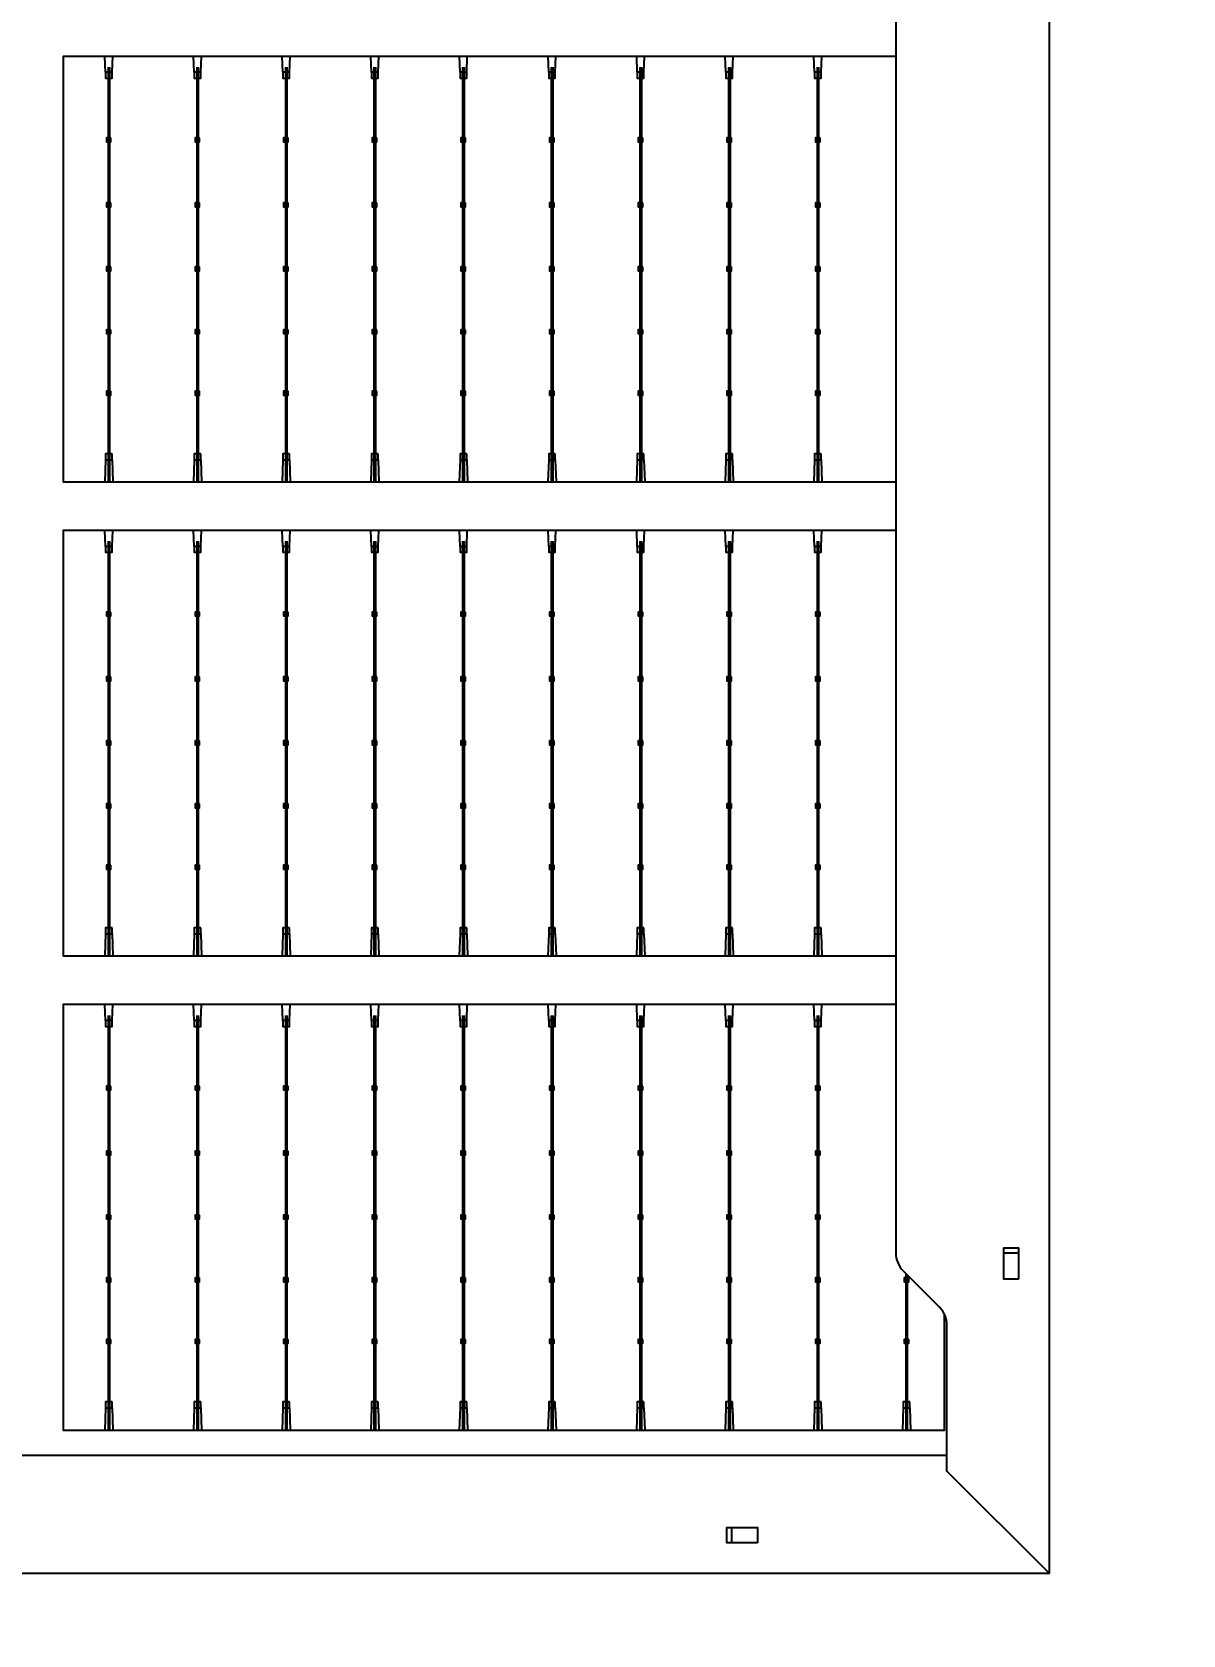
# Model space of a CAD drawing. Header units: millimetres. Extents: x 10297564 to 11610295, y -9287743 to -8409454.
# Drawn here: x 10436460 to 10439594, y -9107772 to -9103410 of the extents above; entities that cross this region are included whole.
import ezdxf

# ---------------------------------------------------------------- set-up
doc = ezdxf.new("R2010")
doc.units = ezdxf.units.MM
doc.header["$LTSCALE"] = 100
doc.layers.add('E1', color=1, linetype='Continuous')
doc.layers.add('Outline', color=5, linetype='Continuous', lineweight=25)
doc.styles.add('HL-S1', font='DotumChe.ttf')
doc.styles.add('MG', font='malgun.ttf')
doc.dimstyles.new('HL-100', dxfattribs={"dimscale": 100, "dimtxt": 3, "dimasz": 4, "dimexe": 2, "dimexo": 2, "dimgap": 1, "dimtad": 1, "dimdec": 0, "dimzin": 0, "dimlunit": 6, "dimtxsty": 'HL-S1', "dimblk": 'DOTSMALL', "dimcen": 4, "dimdle": 2, "dimclrd": 256, "dimclre": 256, "dimclrt": 4, "dimazin": 0, "dimtfac": 1, "dimtdec": 0, "dimtix": 1, "dimtmove": 2, "dimatfit": 3, "dimldrblk": 'DOTSMALL', "dimfxl": 1.5, "dimtolj": 1, "dimtzin": 0, "dimlwd": -1, "dimlwe": -1, "dimarcsym": 0})

# ---------------------------------------------------------------- blocks, each defined once
blk = doc.blocks.new('*D75')
at = {"layer": 'defpoints', "color": 0, "transparency": 16777216}
for p in [(10439230.2, -9073249.8), (10439230.2, -9073249.8), (10423426.7, -9107604.7)]:
    blk.add_point(p, dxfattribs=at)
at = {"layer": 'E1', "color": 1, "transparency": 16777216}
for p, q in [((10439593.6, -9073417), (10439593.6, -9073417)), ((10423593.8, -9107241.3), (10439063, -9073613.2)), ((10423790.1, -9107771.8), (10423790.1, -9107771.8))]:
    blk.add_line(p, q, dxfattribs=at)
for points in [[(10439002.4, -9073585.4), (10439123.6, -9073641.1), (10439230.2, -9073249.8)], [(10423533.3, -9107213.4), (10423654.4, -9107269.1), (10423426.7, -9107604.7)]]:
    blk.add_solid(points, dxfattribs=at)
at = {"layer": 'E1', "color": 7, "transparency": 16777216, "insert": (10430911.1, -9090235.3), "char_height": 500, "attachment_point": 5, "rotation": 65.2972, "style": 'MG'}
blk.add_mtext('\\A1;2711.1', dxfattribs=at)
blk = doc.blocks.new('_DotSmall')
at = {"color": 0, "linetype": 'ByBlock', "const_width": 0.5}
blk.add_lwpolyline([(-0.0625, 0, 1), (0.0625, 0, 1)], format="xyb", close=True, dxfattribs=at)

msp = doc.modelspace()

# ---------------------------------------------------------------- hatches: boundary and pattern name
at = {"true_color": 0x939598}
h = msp.add_hatch(color=252, dxfattribs=at)
h.dxf.hatch_style = 1
h.paths.add_polyline_path([(10436667.3, -9104633.6), (10436671.3, -9104633.6), (10436671.3, -9103505.2), (10436667.3, -9103505.2)])
h = msp.add_hatch(color=252, dxfattribs=at)
h.dxf.hatch_style = 1
h.paths.add_polyline_path([(10436908.6, -9104633.6), (10436912.6, -9104633.6), (10436912.6, -9103505.2), (10436908.6, -9103505.2)])
h = msp.add_hatch(color=252, dxfattribs=at)
h.dxf.hatch_style = 1
h.paths.add_polyline_path([(10437149.9, -9104633.6), (10437153.9, -9104633.6), (10437153.9, -9103505.2), (10437149.9, -9103505.2)])
h = msp.add_hatch(color=252, dxfattribs=at)
h.dxf.hatch_style = 1
h.paths.add_polyline_path([(10437391.2, -9104633.6), (10437395.2, -9104633.6), (10437395.2, -9103505.2), (10437391.2, -9103505.2)])
h = msp.add_hatch(color=252, dxfattribs=at)
h.dxf.hatch_style = 1
h.paths.add_polyline_path([(10437632.5, -9104633.6), (10437636.6, -9104633.6), (10437636.6, -9103505.2), (10437632.5, -9103505.2)])
h = msp.add_hatch(color=252, dxfattribs=at)
h.dxf.hatch_style = 1
h.paths.add_polyline_path([(10437873.8, -9104633.6), (10437877.9, -9104633.6), (10437877.9, -9103505.2), (10437873.8, -9103505.2)])
h = msp.add_hatch(color=252, dxfattribs=at)
h.dxf.hatch_style = 1
h.paths.add_polyline_path([(10438115.1, -9104633.6), (10438119.2, -9104633.6), (10438119.2, -9103505.2), (10438115.1, -9103505.2)])
h = msp.add_hatch(color=252, dxfattribs=at)
h.dxf.hatch_style = 1
h.paths.add_polyline_path([(10438356.4, -9104633.6), (10438360.5, -9104633.6), (10438360.5, -9103505.2), (10438356.4, -9103505.2)])
h = msp.add_hatch(color=252, dxfattribs=at)
h.dxf.hatch_style = 1
h.paths.add_polyline_path([(10438597.7, -9104633.6), (10438601.8, -9104633.6), (10438601.8, -9103505.2), (10438597.7, -9103505.2)])
h = msp.add_hatch(color=252, dxfattribs=at)
h.dxf.hatch_style = 1
h.paths.add_polyline_path([(10436667.3, -9105923.8), (10436671.3, -9105923.8), (10436671.3, -9104795.5), (10436667.3, -9104795.5)])
h = msp.add_hatch(color=252, dxfattribs=at)
h.dxf.hatch_style = 1
h.paths.add_polyline_path([(10436908.6, -9105923.8), (10436912.6, -9105923.8), (10436912.6, -9104795.5), (10436908.6, -9104795.5)])
h = msp.add_hatch(color=252, dxfattribs=at)
h.dxf.hatch_style = 1
h.paths.add_polyline_path([(10437149.9, -9105923.8), (10437153.9, -9105923.8), (10437153.9, -9104795.5), (10437149.9, -9104795.5)])
h = msp.add_hatch(color=252, dxfattribs=at)
h.dxf.hatch_style = 1
h.paths.add_polyline_path([(10437391.2, -9105923.8), (10437395.2, -9105923.8), (10437395.2, -9104795.5), (10437391.2, -9104795.5)])
h = msp.add_hatch(color=252, dxfattribs=at)
h.dxf.hatch_style = 1
h.paths.add_polyline_path([(10437632.5, -9105923.8), (10437636.6, -9105923.8), (10437636.6, -9104795.5), (10437632.5, -9104795.5)])
h = msp.add_hatch(color=252, dxfattribs=at)
h.dxf.hatch_style = 1
h.paths.add_polyline_path([(10437873.8, -9105923.8), (10437877.9, -9105923.8), (10437877.9, -9104795.5), (10437873.8, -9104795.5)])
h = msp.add_hatch(color=252, dxfattribs=at)
h.dxf.hatch_style = 1
h.paths.add_polyline_path([(10438115.1, -9105923.8), (10438119.2, -9105923.8), (10438119.2, -9104795.5), (10438115.1, -9104795.5)])
h = msp.add_hatch(color=252, dxfattribs=at)
h.dxf.hatch_style = 1
h.paths.add_polyline_path([(10438356.4, -9105923.8), (10438360.5, -9105923.8), (10438360.5, -9104795.5), (10438356.4, -9104795.5)])
h = msp.add_hatch(color=252, dxfattribs=at)
h.dxf.hatch_style = 1
h.paths.add_polyline_path([(10438597.7, -9105923.8), (10438601.8, -9105923.8), (10438601.8, -9104795.5), (10438597.7, -9104795.5)])
h = msp.add_hatch(color=252, dxfattribs=at)
h.dxf.hatch_style = 1
h.paths.add_polyline_path([(10436667.3, -9107214.1), (10436671.3, -9107214.1), (10436671.3, -9106085.7), (10436667.3, -9106085.7)])
h = msp.add_hatch(color=252, dxfattribs=at)
h.dxf.hatch_style = 1
h.paths.add_polyline_path([(10436908.6, -9107214.1), (10436912.6, -9107214.1), (10436912.6, -9106085.7), (10436908.6, -9106085.7)])
h = msp.add_hatch(color=252, dxfattribs=at)
h.dxf.hatch_style = 1
h.paths.add_polyline_path([(10437149.9, -9107214.1), (10437153.9, -9107214.1), (10437153.9, -9106085.7), (10437149.9, -9106085.7)])
h = msp.add_hatch(color=252, dxfattribs=at)
h.dxf.hatch_style = 1
h.paths.add_polyline_path([(10437391.2, -9107214.1), (10437395.2, -9107214.1), (10437395.2, -9106085.7), (10437391.2, -9106085.7)])
h = msp.add_hatch(color=252, dxfattribs=at)
h.dxf.hatch_style = 1
h.paths.add_polyline_path([(10437632.5, -9107214.1), (10437636.6, -9107214.1), (10437636.6, -9106085.7), (10437632.5, -9106085.7)])
h = msp.add_hatch(color=252, dxfattribs=at)
h.dxf.hatch_style = 1
h.paths.add_polyline_path([(10437873.8, -9107214.1), (10437877.9, -9107214.1), (10437877.9, -9106085.7), (10437873.8, -9106085.7)])
h = msp.add_hatch(color=252, dxfattribs=at)
h.dxf.hatch_style = 1
h.paths.add_polyline_path([(10438115.1, -9107214.1), (10438119.2, -9107214.1), (10438119.2, -9106085.7), (10438115.1, -9106085.7)])
h = msp.add_hatch(color=252, dxfattribs=at)
h.dxf.hatch_style = 1
h.paths.add_polyline_path([(10438356.4, -9107214.1), (10438360.5, -9107214.1), (10438360.5, -9106085.7), (10438356.4, -9106085.7)])
h = msp.add_hatch(color=252, dxfattribs=at)
h.dxf.hatch_style = 1
h.paths.add_polyline_path([(10438597.7, -9107214.1), (10438601.8, -9107214.1), (10438601.8, -9106085.7), (10438597.7, -9106085.7)])
h = msp.add_hatch(color=252, dxfattribs=at)
h.dxf.hatch_style = 1
h.paths.add_polyline_path([(10438839, -9107214.1), (10438843.1, -9107214.1), (10438843.1, -9106792.1), (10438839, -9106788.1)])

# ---------------------------------------------------------------- linework, layer by layer
for p, q in [((10439230.2, -9107604.7), (10439230.2, -9073235.9)), ((10438811.7, -9074108.7), (10438811.7, -9106731.9)), ((10436660.2, -9103519.2), (10436658.5, -9103475.9)), ((10436678.4, -9103519.2), (10436680.1, -9103475.9)), ((10436901.5, -9103519.2), (10436899.9, -9103475.9)), ((10436919.7, -9103519.2), (10436921.4, -9103475.9)), ((10437142.8, -9103519.2), (10437141.2, -9103475.9)), ((10437161, -9103519.2), (10437162.7, -9103475.9)), ((10437384.2, -9103519.2), (10437382.5, -9103475.9)), ((10437402.3, -9103519.2), (10437404, -9103475.9)), ((10437625.5, -9103519.2), (10437623.8, -9103475.9)), ((10437643.6, -9103519.2), (10437645.3, -9103475.9)), ((10437866.8, -9103519.2), (10437865.1, -9103475.9)), ((10437884.9, -9103519.2), (10437886.6, -9103475.9)), ((10438108.1, -9103519.2), (10438106.4, -9103475.9)), ((10438126.2, -9103519.2), (10438127.9, -9103475.9)), ((10438349.4, -9103519.2), (10438347.7, -9103475.9)), ((10438367.5, -9103519.2), (10438369.2, -9103475.9)), ((10438590.7, -9103519.2), (10438589, -9103475.9)), ((10438608.8, -9103519.2), (10438610.5, -9103475.9)), ((10436667.3, -9103505.2), (10436667.3, -9104633.6)), ((10436668.9, -9103697.7), (10436668.9, -9103535.2)), ((10436669.7, -9103697.7), (10436669.7, -9103535.2)), ((10436671.3, -9103505.2), (10436671.3, -9104633.6)), ((10436908.6, -9103505.2), (10436908.6, -9104633.6)), ((10436910.2, -9103697.7), (10436910.2, -9103535.2)), ((10436911, -9103697.7), (10436911, -9103535.2)), ((10436912.6, -9103505.2), (10436912.6, -9104633.6)), ((10437149.9, -9103505.2), (10437149.9, -9104633.6)), ((10437151.5, -9103697.7), (10437151.5, -9103535.2)), ((10437152.3, -9103697.7), (10437152.3, -9103535.2)), ((10437153.9, -9103505.2), (10437153.9, -9104633.6)), ((10437391.2, -9103505.2), (10437391.2, -9104633.6)), ((10437392.8, -9103697.7), (10437392.8, -9103535.2)), ((10437393.6, -9103697.7), (10437393.6, -9103535.2)), ((10437395.2, -9103505.2), (10437395.2, -9104633.6)), ((10437632.5, -9103505.2), (10437632.5, -9104633.6)), ((10437634.1, -9103697.7), (10437634.1, -9103535.2)), ((10437634.9, -9103697.7), (10437634.9, -9103535.2)), ((10437636.6, -9103505.2), (10437636.6, -9104633.6)), ((10437873.8, -9103505.2), (10437873.8, -9104633.6)), ((10437875.4, -9103697.7), (10437875.4, -9103535.2)), ((10437876.3, -9103697.7), (10437876.3, -9103535.2)), ((10437877.9, -9103505.2), (10437877.9, -9104633.6)), ((10438115.1, -9103505.2), (10438115.1, -9104633.6)), ((10438116.7, -9103697.7), (10438116.7, -9103535.2)), ((10438117.6, -9103697.7), (10438117.6, -9103535.2)), ((10438119.2, -9103505.2), (10438119.2, -9104633.6)), ((10438356.4, -9103505.2), (10438356.4, -9104633.6)), ((10438358, -9103697.7), (10438358, -9103535.2)), ((10438358.9, -9103697.7), (10438358.9, -9103535.2)), ((10438360.5, -9103505.2), (10438360.5, -9104633.6)), ((10438597.7, -9103505.2), (10438597.7, -9104633.6)), ((10438599.3, -9103697.7), (10438599.3, -9103535.2)), ((10438600.2, -9103697.7), (10438600.2, -9103535.2)), ((10438601.8, -9103505.2), (10438601.8, -9104633.6)), ((10436668.9, -9104048.7), (10436668.9, -9103708.2)), ((10436669.7, -9104048.7), (10436669.7, -9103708.2)), ((10436910.2, -9104048.7), (10436910.2, -9103708.2)), ((10436911, -9104048.7), (10436911, -9103708.2)), ((10437151.5, -9104048.7), (10437151.5, -9103708.2)), ((10437152.3, -9104048.7), (10437152.3, -9103708.2)), ((10437392.8, -9104048.7), (10437392.8, -9103708.2)), ((10437393.6, -9104048.7), (10437393.6, -9103708.2)), ((10437634.1, -9104048.7), (10437634.1, -9103708.2)), ((10437634.9, -9104048.7), (10437634.9, -9103708.2)), ((10437875.4, -9104048.7), (10437875.4, -9103708.2)), ((10437876.3, -9104048.7), (10437876.3, -9103708.2)), ((10438116.7, -9104048.7), (10438116.7, -9103708.2)), ((10438117.6, -9104048.7), (10438117.6, -9103708.2)), ((10438358, -9104048.7), (10438358, -9103708.2)), ((10438358.9, -9104048.7), (10438358.9, -9103708.2)), ((10438599.3, -9104048.7), (10438599.3, -9103708.2)), ((10438600.2, -9104048.7), (10438600.2, -9103708.2)), ((10436668.9, -9104572.7), (10436668.9, -9104059.1)), ((10436669.7, -9104572.7), (10436669.7, -9104059.1)), ((10436910.2, -9104572.7), (10436910.2, -9104059.1)), ((10436911, -9104572.7), (10436911, -9104059.1)), ((10437151.5, -9104572.7), (10437151.5, -9104059.1)), ((10437152.3, -9104572.7), (10437152.3, -9104059.1)), ((10437392.8, -9104572.7), (10437392.8, -9104059.1)), ((10437393.6, -9104572.7), (10437393.6, -9104059.1)), ((10437634.1, -9104572.7), (10437634.1, -9104059.1)), ((10437634.9, -9104572.7), (10437634.9, -9104059.1)), ((10437875.4, -9104572.7), (10437875.4, -9104059.1)), ((10437876.3, -9104572.7), (10437876.3, -9104059.1)), ((10438116.7, -9104572.7), (10438116.7, -9104059.1)), ((10438117.6, -9104572.7), (10438117.6, -9104059.1)), ((10438358, -9104572.7), (10438358, -9104059.1)), ((10438358.9, -9104572.7), (10438358.9, -9104059.1)), ((10438599.3, -9104220), (10438599.3, -9104059.1)), ((10438600.2, -9104220), (10438600.2, -9104059.1)), ((10438599.3, -9104572.7), (10438599.3, -9104230.4)), ((10438600.2, -9104572.7), (10438600.2, -9104230.4)), ((10436660.2, -9104573.4), (10436658.3, -9104633.6)), ((10436678.4, -9104573.4), (10436680.3, -9104633.6)), ((10436901.5, -9104573.4), (10436899.6, -9104633.6)), ((10436919.7, -9104573.4), (10436921.6, -9104633.6)), ((10437142.8, -9104573.4), (10437140.9, -9104633.6)), ((10437161, -9104573.4), (10437162.9, -9104633.6)), ((10437384.2, -9104573.4), (10437382.2, -9104633.6)), ((10437402.3, -9104573.4), (10437404.3, -9104633.6)), ((10437625.5, -9104573.4), (10437623.5, -9104633.6)), ((10437643.6, -9104573.4), (10437645.6, -9104633.6)), ((10437866.8, -9104573.4), (10437864.8, -9104633.6)), ((10437884.9, -9104573.4), (10437886.9, -9104633.6)), ((10438108.1, -9104573.4), (10438106.1, -9104633.6)), ((10438126.2, -9104573.4), (10438128.2, -9104633.6)), ((10438349.4, -9104573.4), (10438347.4, -9104633.6)), ((10438367.5, -9104573.4), (10438369.5, -9104633.6)), ((10438590.7, -9104573.4), (10438588.7, -9104633.6)), ((10438608.8, -9104573.4), (10438610.8, -9104633.6)), ((10436660.2, -9104809.4), (10436658.5, -9104766.1)), ((10436667.3, -9104795.5), (10436667.3, -9105923.8)), ((10436671.3, -9104795.5), (10436671.3, -9105923.8)), ((10436678.4, -9104809.4), (10436680.1, -9104766.1)), ((10436901.5, -9104809.4), (10436899.9, -9104766.1)), ((10436908.6, -9104795.5), (10436908.6, -9105923.8)), ((10436912.6, -9104795.5), (10436912.6, -9105923.8)), ((10436919.7, -9104809.4), (10436921.4, -9104766.1)), ((10437142.8, -9104809.4), (10437141.2, -9104766.1)), ((10437149.9, -9104795.5), (10437149.9, -9105923.8)), ((10437153.9, -9104795.5), (10437153.9, -9105923.8)), ((10437161, -9104809.4), (10437162.7, -9104766.1)), ((10437384.2, -9104809.4), (10437382.5, -9104766.1)), ((10437391.2, -9104795.5), (10437391.2, -9105923.8)), ((10437395.2, -9104795.5), (10437395.2, -9105923.8)), ((10437402.3, -9104809.4), (10437404, -9104766.1)), ((10437625.5, -9104809.4), (10437623.8, -9104766.1)), ((10437632.5, -9104795.5), (10437632.5, -9105923.8)), ((10437636.6, -9104795.5), (10437636.6, -9105923.8)), ((10437643.6, -9104809.4), (10437645.3, -9104766.1)), ((10437866.8, -9104809.4), (10437865.1, -9104766.1)), ((10437873.8, -9104795.5), (10437873.8, -9105923.8)), ((10437877.9, -9104795.5), (10437877.9, -9105923.8)), ((10437884.9, -9104809.4), (10437886.6, -9104766.1)), ((10438108.1, -9104809.4), (10438106.4, -9104766.1)), ((10438115.1, -9104795.5), (10438115.1, -9105923.8)), ((10438119.2, -9104795.5), (10438119.2, -9105923.8)), ((10438126.2, -9104809.4), (10438127.9, -9104766.1)), ((10438349.4, -9104809.4), (10438347.7, -9104766.1)), ((10438356.4, -9104795.5), (10438356.4, -9105923.8)), ((10438360.5, -9104795.5), (10438360.5, -9105923.8)), ((10438367.5, -9104809.4), (10438369.2, -9104766.1)), ((10438590.7, -9104809.4), (10438589, -9104766.1)), ((10438597.7, -9104795.5), (10438597.7, -9105923.8)), ((10438601.8, -9104795.5), (10438601.8, -9105923.8)), ((10438608.8, -9104809.4), (10438610.5, -9104766.1)), ((10436668.9, -9104988), (10436668.9, -9104825.5)), ((10436669.7, -9104988), (10436669.7, -9104825.5)), ((10436910.2, -9104988), (10436910.2, -9104825.5)), ((10436911, -9104988), (10436911, -9104825.5)), ((10437151.5, -9104988), (10437151.5, -9104825.5)), ((10437152.3, -9104988), (10437152.3, -9104825.5)), ((10437392.8, -9104988), (10437392.8, -9104825.5)), ((10437393.6, -9104988), (10437393.6, -9104825.5)), ((10437634.1, -9104988), (10437634.1, -9104825.5)), ((10437634.9, -9104988), (10437634.9, -9104825.5)), ((10437875.4, -9104988), (10437875.4, -9104825.5)), ((10437876.3, -9104988), (10437876.3, -9104825.5)), ((10438116.7, -9104988), (10438116.7, -9104825.5)), ((10438117.6, -9104988), (10438117.6, -9104825.5)), ((10438358, -9104988), (10438358, -9104825.5)), ((10438358.9, -9104988), (10438358.9, -9104825.5)), ((10438599.3, -9104988), (10438599.3, -9104825.5)), ((10438600.2, -9104988), (10438600.2, -9104825.5)), ((10436668.9, -9105338.9), (10436668.9, -9104998.4)), ((10436669.7, -9105338.9), (10436669.7, -9104998.4)), ((10436910.2, -9105338.9), (10436910.2, -9104998.4)), ((10436911, -9105338.9), (10436911, -9104998.4)), ((10437151.5, -9105338.9), (10437151.5, -9104998.4)), ((10437152.3, -9105338.9), (10437152.3, -9104998.4)), ((10437392.8, -9105338.9), (10437392.8, -9104998.4)), ((10437393.6, -9105338.9), (10437393.6, -9104998.4)), ((10437634.1, -9105338.9), (10437634.1, -9104998.4)), ((10437634.9, -9105338.9), (10437634.9, -9104998.4)), ((10437875.4, -9105338.9), (10437875.4, -9104998.4)), ((10437876.3, -9105338.9), (10437876.3, -9104998.4)), ((10438116.7, -9105338.9), (10438116.7, -9104998.4)), ((10438117.6, -9105338.9), (10438117.6, -9104998.4)), ((10438358, -9105338.9), (10438358, -9104998.4)), ((10438358.9, -9105338.9), (10438358.9, -9104998.4)), ((10438599.3, -9105338.9), (10438599.3, -9104998.4)), ((10438600.2, -9105338.9), (10438600.2, -9104998.4)), ((10436668.9, -9105862.9), (10436668.9, -9105349.4)), ((10436669.7, -9105862.9), (10436669.7, -9105349.4)), ((10436910.2, -9105862.9), (10436910.2, -9105349.4)), ((10436911, -9105862.9), (10436911, -9105349.4)), ((10437151.5, -9105862.9), (10437151.5, -9105349.4)), ((10437152.3, -9105862.9), (10437152.3, -9105349.4)), ((10437392.8, -9105862.9), (10437392.8, -9105349.4)), ((10437393.6, -9105862.9), (10437393.6, -9105349.4)), ((10437634.1, -9105862.9), (10437634.1, -9105349.4)), ((10437634.9, -9105862.9), (10437634.9, -9105349.4)), ((10437875.4, -9105862.9), (10437875.4, -9105349.4)), ((10437876.3, -9105862.9), (10437876.3, -9105349.4)), ((10438116.7, -9105862.9), (10438116.7, -9105349.4)), ((10438117.6, -9105862.9), (10438117.6, -9105349.4)), ((10438358, -9105862.9), (10438358, -9105349.4)), ((10438358.9, -9105862.9), (10438358.9, -9105349.4)), ((10438599.3, -9105510.2), (10438599.3, -9105349.4)), ((10438600.2, -9105510.2), (10438600.2, -9105349.4)), ((10438599.3, -9105862.9), (10438599.3, -9105520.6)), ((10438600.2, -9105862.9), (10438600.2, -9105520.6)), ((10436660.2, -9105863.6), (10436658.3, -9105923.8)), ((10436678.4, -9105863.6), (10436680.3, -9105923.8)), ((10436901.5, -9105863.6), (10436899.6, -9105923.8)), ((10436919.7, -9105863.6), (10436921.6, -9105923.8)), ((10437142.8, -9105863.6), (10437140.9, -9105923.8)), ((10437161, -9105863.6), (10437162.9, -9105923.8)), ((10437384.2, -9105863.6), (10437382.2, -9105923.8)), ((10437402.3, -9105863.6), (10437404.3, -9105923.8)), ((10437625.5, -9105863.6), (10437623.5, -9105923.8)), ((10437643.6, -9105863.6), (10437645.6, -9105923.8)), ((10437866.8, -9105863.6), (10437864.8, -9105923.8)), ((10437884.9, -9105863.6), (10437886.9, -9105923.8)), ((10438108.1, -9105863.6), (10438106.1, -9105923.8)), ((10438126.2, -9105863.6), (10438128.2, -9105923.8)), ((10438349.4, -9105863.6), (10438347.4, -9105923.8)), ((10438367.5, -9105863.6), (10438369.5, -9105923.8)), ((10438590.7, -9105863.6), (10438588.7, -9105923.8)), ((10438608.8, -9105863.6), (10438610.8, -9105923.8)), ((10436660.2, -9106099.7), (10436658.5, -9106056.4)), ((10436678.4, -9106099.7), (10436680.1, -9106056.4)), ((10436901.5, -9106099.7), (10436899.9, -9106056.4)), ((10436919.7, -9106099.7), (10436921.4, -9106056.4)), ((10437142.8, -9106099.7), (10437141.2, -9106056.4)), ((10437161, -9106099.7), (10437162.7, -9106056.4)), ((10437384.2, -9106099.7), (10437382.5, -9106056.4)), ((10437402.3, -9106099.7), (10437404, -9106056.4)), ((10437625.5, -9106099.7), (10437623.8, -9106056.4)), ((10437643.6, -9106099.7), (10437645.3, -9106056.4)), ((10437866.8, -9106099.7), (10437865.1, -9106056.4)), ((10437884.9, -9106099.7), (10437886.6, -9106056.4)), ((10438108.1, -9106099.7), (10438106.4, -9106056.4)), ((10438126.2, -9106099.7), (10438127.9, -9106056.4)), ((10438349.4, -9106099.7), (10438347.7, -9106056.4)), ((10438367.5, -9106099.7), (10438369.2, -9106056.4)), ((10438590.7, -9106099.7), (10438589, -9106056.4)), ((10438608.8, -9106099.7), (10438610.5, -9106056.4)), ((10436667.3, -9106085.7), (10436667.3, -9107214.1)), ((10436668.9, -9106278.2), (10436668.9, -9106115.7)), ((10436669.7, -9106278.2), (10436669.7, -9106115.7)), ((10436671.3, -9106085.7), (10436671.3, -9107214.1)), ((10436908.6, -9106085.7), (10436908.6, -9107214.1)), ((10436910.2, -9106278.2), (10436910.2, -9106115.7)), ((10436911, -9106278.2), (10436911, -9106115.7)), ((10436912.6, -9106085.7), (10436912.6, -9107214.1)), ((10437149.9, -9106085.7), (10437149.9, -9107214.1)), ((10437151.5, -9106278.2), (10437151.5, -9106115.7)), ((10437152.3, -9106278.2), (10437152.3, -9106115.7)), ((10437153.9, -9106085.7), (10437153.9, -9107214.1)), ((10437391.2, -9106085.7), (10437391.2, -9107214.1)), ((10437392.8, -9106278.2), (10437392.8, -9106115.7)), ((10437393.6, -9106278.2), (10437393.6, -9106115.7)), ((10437395.2, -9106085.7), (10437395.2, -9107214.1)), ((10437632.5, -9106085.7), (10437632.5, -9107214.1)), ((10437634.1, -9106278.2), (10437634.1, -9106115.7)), ((10437634.9, -9106278.2), (10437634.9, -9106115.7)), ((10437636.6, -9106085.7), (10437636.6, -9107214.1)), ((10437873.8, -9106085.7), (10437873.8, -9107214.1)), ((10437875.4, -9106278.2), (10437875.4, -9106115.7)), ((10437876.3, -9106278.2), (10437876.3, -9106115.7)), ((10437877.9, -9106085.7), (10437877.9, -9107214.1)), ((10438115.1, -9106085.7), (10438115.1, -9107214.1)), ((10438116.7, -9106278.2), (10438116.7, -9106115.7)), ((10438117.6, -9106278.2), (10438117.6, -9106115.7)), ((10438119.2, -9106085.7), (10438119.2, -9107214.1)), ((10438356.4, -9106085.7), (10438356.4, -9107214.1)), ((10438358, -9106278.2), (10438358, -9106115.7)), ((10438358.9, -9106278.2), (10438358.9, -9106115.7)), ((10438360.5, -9106085.7), (10438360.5, -9107214.1)), ((10438597.7, -9106085.7), (10438597.7, -9107214.1)), ((10438599.3, -9106278.2), (10438599.3, -9106115.7)), ((10438600.2, -9106278.2), (10438600.2, -9106115.7)), ((10438601.8, -9106085.7), (10438601.8, -9107214.1)), ((10436668.9, -9106629.2), (10436668.9, -9106288.7)), ((10436669.7, -9106629.2), (10436669.7, -9106288.7)), ((10436910.2, -9106629.2), (10436910.2, -9106288.7)), ((10436911, -9106629.2), (10436911, -9106288.7)), ((10437151.5, -9106629.2), (10437151.5, -9106288.7)), ((10437152.3, -9106629.2), (10437152.3, -9106288.7)), ((10437392.8, -9106629.2), (10437392.8, -9106288.7)), ((10437393.6, -9106629.2), (10437393.6, -9106288.7)), ((10437634.1, -9106629.2), (10437634.1, -9106288.7)), ((10437634.9, -9106629.2), (10437634.9, -9106288.7)), ((10437875.4, -9106629.2), (10437875.4, -9106288.7)), ((10437876.3, -9106629.2), (10437876.3, -9106288.7)), ((10438116.7, -9106629.2), (10438116.7, -9106288.7)), ((10438117.6, -9106629.2), (10438117.6, -9106288.7)), ((10438358, -9106629.2), (10438358, -9106288.7)), ((10438358.9, -9106629.2), (10438358.9, -9106288.7)), ((10438599.3, -9106629.2), (10438599.3, -9106288.7)), ((10438600.2, -9106629.2), (10438600.2, -9106288.7)), ((10436668.9, -9107153.2), (10436668.9, -9106639.6)), ((10436669.7, -9107153.2), (10436669.7, -9106639.6)), ((10436910.2, -9107153.2), (10436910.2, -9106639.6)), ((10436911, -9107153.2), (10436911, -9106639.6)), ((10437151.5, -9107153.2), (10437151.5, -9106639.6)), ((10437152.3, -9107153.2), (10437152.3, -9106639.6)), ((10437392.8, -9107153.2), (10437392.8, -9106639.6)), ((10437393.6, -9107153.2), (10437393.6, -9106639.6)), ((10437634.1, -9107153.2), (10437634.1, -9106639.6)), ((10437634.9, -9107153.2), (10437634.9, -9106639.6)), ((10437875.4, -9107153.2), (10437875.4, -9106639.6)), ((10437876.3, -9107153.2), (10437876.3, -9106639.6)), ((10438116.7, -9107153.2), (10438116.7, -9106639.6)), ((10438117.6, -9107153.2), (10438117.6, -9106639.6)), ((10438358, -9107153.2), (10438358, -9106639.6)), ((10438358.9, -9107153.2), (10438358.9, -9106639.6)), ((10438599.3, -9106800.4), (10438599.3, -9106639.6)), ((10438600.2, -9106800.4), (10438600.2, -9106639.6)), ((10439146.5, -9106732.9), (10439104.6, -9106732.9)), ((10438599.3, -9107153.2), (10438599.3, -9106810.9)), ((10438600.2, -9107153.2), (10438600.2, -9106810.9)), ((10438930.8, -9106879.8), (10438832.1, -9106781.2)), ((10438839, -9106788.1), (10438839, -9107214.1)), ((10438840.6, -9106800.4), (10438840.6, -9106789.7)), ((10438840.6, -9107153.2), (10438840.6, -9106810.9)), ((10438841.5, -9106800.4), (10438841.5, -9106790.5)), ((10438841.5, -9107153.2), (10438841.5, -9106810.9)), ((10438843.1, -9106792.1), (10438843.1, -9107214.1)), ((10438951.2, -9107325.7), (10438951.2, -9106929.2)), ((10436660.2, -9107153.9), (10436658.3, -9107214.1)), ((10436678.4, -9107153.9), (10436680.3, -9107214.1)), ((10436901.5, -9107153.9), (10436899.6, -9107214.1)), ((10436919.7, -9107153.9), (10436921.6, -9107214.1)), ((10437142.8, -9107153.9), (10437140.9, -9107214.1)), ((10437161, -9107153.9), (10437162.9, -9107214.1)), ((10437384.2, -9107153.9), (10437382.2, -9107214.1)), ((10437402.3, -9107153.9), (10437404.3, -9107214.1)), ((10437625.5, -9107153.9), (10437623.5, -9107214.1)), ((10437643.6, -9107153.9), (10437645.6, -9107214.1)), ((10437866.8, -9107153.9), (10437864.8, -9107214.1)), ((10437884.9, -9107153.9), (10437886.9, -9107214.1)), ((10438108.1, -9107153.9), (10438106.1, -9107214.1)), ((10438126.2, -9107153.9), (10438128.2, -9107214.1)), ((10438349.4, -9107153.9), (10438347.4, -9107214.1)), ((10438367.5, -9107153.9), (10438369.5, -9107214.1)), ((10438590.7, -9107153.9), (10438588.7, -9107214.1)), ((10438608.8, -9107153.9), (10438610.8, -9107214.1)), ((10438832, -9107153.9), (10438830, -9107214.1)), ((10438850.1, -9107153.9), (10438852.1, -9107214.1)), ((10423705.6, -9107282.5), (10438951.2, -9107282.5)), ((10439230.2, -9107604.7), (10438951.2, -9107325.7)), ((10438365.4, -9107521), (10438365.4, -9107479.1)), ((10439230.2, -9107604.7), (10423426.7, -9107604.7))]:
    msp.add_line(p, q)
at = {"color": 4}
for points in [[(10436678.4, -9103519.2), (10436660.2, -9103519.2), (10436660.2, -9103535.2), (10436678.4, -9103535.2)], [(10436919.7, -9103519.2), (10436901.5, -9103519.2), (10436901.5, -9103535.2), (10436919.7, -9103535.2)], [(10437161, -9103519.2), (10437142.8, -9103519.2), (10437142.8, -9103535.2), (10437161, -9103535.2)], [(10437402.3, -9103519.2), (10437384.2, -9103519.2), (10437384.2, -9103535.2), (10437402.3, -9103535.2)], [(10437643.6, -9103519.2), (10437625.5, -9103519.2), (10437625.5, -9103535.2), (10437643.6, -9103535.2)], [(10437884.9, -9103519.2), (10437866.8, -9103519.2), (10437866.8, -9103535.2), (10437884.9, -9103535.2)], [(10438126.2, -9103519.2), (10438108.1, -9103519.2), (10438108.1, -9103535.2), (10438126.2, -9103535.2)], [(10438367.5, -9103519.2), (10438349.4, -9103519.2), (10438349.4, -9103535.2), (10438367.5, -9103535.2)], [(10438608.8, -9103519.2), (10438590.7, -9103519.2), (10438590.7, -9103535.2), (10438608.8, -9103535.2)], [(10436675.2, -9103697.7), (10436662.7, -9103697.7), (10436662.7, -9103708.2), (10436675.2, -9103708.2)], [(10436916.5, -9103697.7), (10436904, -9103697.7), (10436904, -9103708.2), (10436916.5, -9103708.2)], [(10437157.8, -9103697.7), (10437145.3, -9103697.7), (10437145.3, -9103708.2), (10437157.8, -9103708.2)], [(10437399.1, -9103697.7), (10437386.6, -9103697.7), (10437386.6, -9103708.2), (10437399.1, -9103708.2)], [(10437640.5, -9103697.7), (10437627.9, -9103697.7), (10437627.9, -9103708.2), (10437640.5, -9103708.2)], [(10437881.8, -9103697.7), (10437869.2, -9103697.7), (10437869.2, -9103708.2), (10437881.8, -9103708.2)], [(10438123.1, -9103697.7), (10438110.5, -9103697.7), (10438110.5, -9103708.2), (10438123.1, -9103708.2)], [(10438364.4, -9103697.7), (10438351.8, -9103697.7), (10438351.8, -9103708.2), (10438364.4, -9103708.2)], [(10438605.7, -9103697.7), (10438593.1, -9103697.7), (10438593.1, -9103708.2), (10438605.7, -9103708.2)], [(10436675.2, -9103874.6), (10436662.7, -9103874.6), (10436662.7, -9103885.1), (10436675.2, -9103885.1)], [(10436916.5, -9103874.6), (10436904, -9103874.6), (10436904, -9103885.1), (10436916.5, -9103885.1)], [(10437157.8, -9103874.6), (10437145.3, -9103874.6), (10437145.3, -9103885.1), (10437157.8, -9103885.1)], [(10437399.1, -9103874.6), (10437386.6, -9103874.6), (10437386.6, -9103885.1), (10437399.1, -9103885.1)], [(10437640.5, -9103874.6), (10437627.9, -9103874.6), (10437627.9, -9103885.1), (10437640.5, -9103885.1)], [(10437881.8, -9103874.6), (10437869.2, -9103874.6), (10437869.2, -9103885.1), (10437881.8, -9103885.1)], [(10438123.1, -9103874.6), (10438110.5, -9103874.6), (10438110.5, -9103885.1), (10438123.1, -9103885.1)], [(10438364.4, -9103874.6), (10438351.8, -9103874.6), (10438351.8, -9103885.1), (10438364.4, -9103885.1)], [(10438605.7, -9103874.6), (10438593.1, -9103874.6), (10438593.1, -9103885.1), (10438605.7, -9103885.1)], [(10436675.2, -9104048.7), (10436662.7, -9104048.7), (10436662.7, -9104059.1), (10436675.2, -9104059.1)], [(10436916.5, -9104048.7), (10436904, -9104048.7), (10436904, -9104059.1), (10436916.5, -9104059.1)], [(10437157.8, -9104048.7), (10437145.3, -9104048.7), (10437145.3, -9104059.1), (10437157.8, -9104059.1)], [(10437399.1, -9104048.7), (10437386.6, -9104048.7), (10437386.6, -9104059.1), (10437399.1, -9104059.1)], [(10437640.5, -9104048.7), (10437627.9, -9104048.7), (10437627.9, -9104059.1), (10437640.5, -9104059.1)], [(10437881.8, -9104048.7), (10437869.2, -9104048.7), (10437869.2, -9104059.1), (10437881.8, -9104059.1)], [(10438123.1, -9104048.7), (10438110.5, -9104048.7), (10438110.5, -9104059.1), (10438123.1, -9104059.1)], [(10438364.4, -9104048.7), (10438351.8, -9104048.7), (10438351.8, -9104059.1), (10438364.4, -9104059.1)], [(10438605.7, -9104048.7), (10438593.1, -9104048.7), (10438593.1, -9104059.1), (10438605.7, -9104059.1)], [(10436675.2, -9104220), (10436662.7, -9104220), (10436662.7, -9104230.4), (10436675.2, -9104230.4)], [(10436916.5, -9104220), (10436904, -9104220), (10436904, -9104230.4), (10436916.5, -9104230.4)], [(10437157.8, -9104220), (10437145.3, -9104220), (10437145.3, -9104230.4), (10437157.8, -9104230.4)], [(10437399.1, -9104220), (10437386.6, -9104220), (10437386.6, -9104230.4), (10437399.1, -9104230.4)], [(10437640.5, -9104220), (10437627.9, -9104220), (10437627.9, -9104230.4), (10437640.5, -9104230.4)], [(10437881.8, -9104220), (10437869.2, -9104220), (10437869.2, -9104230.4), (10437881.8, -9104230.4)], [(10438123.1, -9104220), (10438110.5, -9104220), (10438110.5, -9104230.4), (10438123.1, -9104230.4)], [(10438364.4, -9104220), (10438351.8, -9104220), (10438351.8, -9104230.4), (10438364.4, -9104230.4)], [(10438605.7, -9104220), (10438593.1, -9104220), (10438593.1, -9104230.4), (10438605.7, -9104230.4)], [(10436675.2, -9104387.1), (10436662.7, -9104387.1), (10436662.7, -9104397.5), (10436675.2, -9104397.5)], [(10436916.5, -9104387.1), (10436904, -9104387.1), (10436904, -9104397.5), (10436916.5, -9104397.5)], [(10437157.8, -9104387.1), (10437145.3, -9104387.1), (10437145.3, -9104397.5), (10437157.8, -9104397.5)], [(10437399.1, -9104387.1), (10437386.6, -9104387.1), (10437386.6, -9104397.5), (10437399.1, -9104397.5)], [(10437640.5, -9104387.1), (10437627.9, -9104387.1), (10437627.9, -9104397.5), (10437640.5, -9104397.5)], [(10437881.8, -9104387.1), (10437869.2, -9104387.1), (10437869.2, -9104397.5), (10437881.8, -9104397.5)], [(10438123.1, -9104387.1), (10438110.5, -9104387.1), (10438110.5, -9104397.5), (10438123.1, -9104397.5)], [(10438364.4, -9104387.1), (10438351.8, -9104387.1), (10438351.8, -9104397.5), (10438364.4, -9104397.5)], [(10438605.7, -9104387.1), (10438593.1, -9104387.1), (10438593.1, -9104397.5), (10438605.7, -9104397.5)], [(10436678.4, -9104557.4), (10436660.2, -9104557.4), (10436660.2, -9104573.4), (10436678.4, -9104573.4)], [(10436919.7, -9104557.4), (10436901.5, -9104557.4), (10436901.5, -9104573.4), (10436919.7, -9104573.4)], [(10437161, -9104557.4), (10437142.8, -9104557.4), (10437142.8, -9104573.4), (10437161, -9104573.4)], [(10437402.3, -9104557.4), (10437384.2, -9104557.4), (10437384.2, -9104573.4), (10437402.3, -9104573.4)], [(10437643.6, -9104557.4), (10437625.5, -9104557.4), (10437625.5, -9104573.4), (10437643.6, -9104573.4)], [(10437884.9, -9104557.4), (10437866.8, -9104557.4), (10437866.8, -9104573.4), (10437884.9, -9104573.4)], [(10438126.2, -9104557.4), (10438108.1, -9104557.4), (10438108.1, -9104573.4), (10438126.2, -9104573.4)], [(10438367.5, -9104557.4), (10438349.4, -9104557.4), (10438349.4, -9104573.4), (10438367.5, -9104573.4)], [(10438608.8, -9104557.4), (10438590.7, -9104557.4), (10438590.7, -9104573.4), (10438608.8, -9104573.4)], [(10436678.4, -9104809.4), (10436660.2, -9104809.4), (10436660.2, -9104825.5), (10436678.4, -9104825.5)], [(10436919.7, -9104809.4), (10436901.5, -9104809.4), (10436901.5, -9104825.5), (10436919.7, -9104825.5)], [(10437161, -9104809.4), (10437142.8, -9104809.4), (10437142.8, -9104825.5), (10437161, -9104825.5)], [(10437402.3, -9104809.4), (10437384.2, -9104809.4), (10437384.2, -9104825.5), (10437402.3, -9104825.5)], [(10437643.6, -9104809.4), (10437625.5, -9104809.4), (10437625.5, -9104825.5), (10437643.6, -9104825.5)], [(10437884.9, -9104809.4), (10437866.8, -9104809.4), (10437866.8, -9104825.5), (10437884.9, -9104825.5)], [(10438126.2, -9104809.4), (10438108.1, -9104809.4), (10438108.1, -9104825.5), (10438126.2, -9104825.5)], [(10438367.5, -9104809.4), (10438349.4, -9104809.4), (10438349.4, -9104825.5), (10438367.5, -9104825.5)], [(10438608.8, -9104809.4), (10438590.7, -9104809.4), (10438590.7, -9104825.5), (10438608.8, -9104825.5)], [(10436675.2, -9104988), (10436662.7, -9104988), (10436662.7, -9104998.4), (10436675.2, -9104998.4)], [(10436916.5, -9104988), (10436904, -9104988), (10436904, -9104998.4), (10436916.5, -9104998.4)], [(10437157.8, -9104988), (10437145.3, -9104988), (10437145.3, -9104998.4), (10437157.8, -9104998.4)], [(10437399.1, -9104988), (10437386.6, -9104988), (10437386.6, -9104998.4), (10437399.1, -9104998.4)], [(10437640.5, -9104988), (10437627.9, -9104988), (10437627.9, -9104998.4), (10437640.5, -9104998.4)], [(10437881.8, -9104988), (10437869.2, -9104988), (10437869.2, -9104998.4), (10437881.8, -9104998.4)], [(10438123.1, -9104988), (10438110.5, -9104988), (10438110.5, -9104998.4), (10438123.1, -9104998.4)], [(10438364.4, -9104988), (10438351.8, -9104988), (10438351.8, -9104998.4), (10438364.4, -9104998.4)], [(10438605.7, -9104988), (10438593.1, -9104988), (10438593.1, -9104998.4), (10438605.7, -9104998.4)], [(10436675.2, -9105164.8), (10436662.7, -9105164.8), (10436662.7, -9105175.3), (10436675.2, -9105175.3)], [(10436916.5, -9105164.8), (10436904, -9105164.8), (10436904, -9105175.3), (10436916.5, -9105175.3)], [(10437157.8, -9105164.8), (10437145.3, -9105164.8), (10437145.3, -9105175.3), (10437157.8, -9105175.3)], [(10437399.1, -9105164.8), (10437386.6, -9105164.8), (10437386.6, -9105175.3), (10437399.1, -9105175.3)], [(10437640.5, -9105164.8), (10437627.9, -9105164.8), (10437627.9, -9105175.3), (10437640.5, -9105175.3)], [(10437881.8, -9105164.8), (10437869.2, -9105164.8), (10437869.2, -9105175.3), (10437881.8, -9105175.3)], [(10438123.1, -9105164.8), (10438110.5, -9105164.8), (10438110.5, -9105175.3), (10438123.1, -9105175.3)], [(10438364.4, -9105164.8), (10438351.8, -9105164.8), (10438351.8, -9105175.3), (10438364.4, -9105175.3)], [(10438605.7, -9105164.8), (10438593.1, -9105164.8), (10438593.1, -9105175.3), (10438605.7, -9105175.3)], [(10436675.2, -9105338.9), (10436662.7, -9105338.9), (10436662.7, -9105349.4), (10436675.2, -9105349.4)], [(10436916.5, -9105338.9), (10436904, -9105338.9), (10436904, -9105349.4), (10436916.5, -9105349.4)], [(10437157.8, -9105338.9), (10437145.3, -9105338.9), (10437145.3, -9105349.4), (10437157.8, -9105349.4)], [(10437399.1, -9105338.9), (10437386.6, -9105338.9), (10437386.6, -9105349.4), (10437399.1, -9105349.4)], [(10437640.5, -9105338.9), (10437627.9, -9105338.9), (10437627.9, -9105349.4), (10437640.5, -9105349.4)], [(10437881.8, -9105338.9), (10437869.2, -9105338.9), (10437869.2, -9105349.4), (10437881.8, -9105349.4)], [(10438123.1, -9105338.9), (10438110.5, -9105338.9), (10438110.5, -9105349.4), (10438123.1, -9105349.4)], [(10438364.4, -9105338.9), (10438351.8, -9105338.9), (10438351.8, -9105349.4), (10438364.4, -9105349.4)], [(10438605.7, -9105338.9), (10438593.1, -9105338.9), (10438593.1, -9105349.4), (10438605.7, -9105349.4)], [(10436675.2, -9105510.2), (10436662.7, -9105510.2), (10436662.7, -9105520.6), (10436675.2, -9105520.6)], [(10436916.5, -9105510.2), (10436904, -9105510.2), (10436904, -9105520.6), (10436916.5, -9105520.6)], [(10437157.8, -9105510.2), (10437145.3, -9105510.2), (10437145.3, -9105520.6), (10437157.8, -9105520.6)], [(10437399.1, -9105510.2), (10437386.6, -9105510.2), (10437386.6, -9105520.6), (10437399.1, -9105520.6)], [(10437640.5, -9105510.2), (10437627.9, -9105510.2), (10437627.9, -9105520.6), (10437640.5, -9105520.6)], [(10437881.8, -9105510.2), (10437869.2, -9105510.2), (10437869.2, -9105520.6), (10437881.8, -9105520.6)], [(10438123.1, -9105510.2), (10438110.5, -9105510.2), (10438110.5, -9105520.6), (10438123.1, -9105520.6)], [(10438364.4, -9105510.2), (10438351.8, -9105510.2), (10438351.8, -9105520.6), (10438364.4, -9105520.6)], [(10438605.7, -9105510.2), (10438593.1, -9105510.2), (10438593.1, -9105520.6), (10438605.7, -9105520.6)], [(10436675.2, -9105677.3), (10436662.7, -9105677.3), (10436662.7, -9105687.7), (10436675.2, -9105687.7)], [(10436916.5, -9105677.3), (10436904, -9105677.3), (10436904, -9105687.7), (10436916.5, -9105687.7)], [(10437157.8, -9105677.3), (10437145.3, -9105677.3), (10437145.3, -9105687.7), (10437157.8, -9105687.7)], [(10437399.1, -9105677.3), (10437386.6, -9105677.3), (10437386.6, -9105687.7), (10437399.1, -9105687.7)], [(10437640.5, -9105677.3), (10437627.9, -9105677.3), (10437627.9, -9105687.7), (10437640.5, -9105687.7)], [(10437881.8, -9105677.3), (10437869.2, -9105677.3), (10437869.2, -9105687.7), (10437881.8, -9105687.7)], [(10438123.1, -9105677.3), (10438110.5, -9105677.3), (10438110.5, -9105687.7), (10438123.1, -9105687.7)], [(10438364.4, -9105677.3), (10438351.8, -9105677.3), (10438351.8, -9105687.7), (10438364.4, -9105687.7)], [(10438605.7, -9105677.3), (10438593.1, -9105677.3), (10438593.1, -9105687.7), (10438605.7, -9105687.7)], [(10436678.4, -9105847.6), (10436660.2, -9105847.6), (10436660.2, -9105863.6), (10436678.4, -9105863.6)], [(10436919.7, -9105847.6), (10436901.5, -9105847.6), (10436901.5, -9105863.6), (10436919.7, -9105863.6)], [(10437161, -9105847.6), (10437142.8, -9105847.6), (10437142.8, -9105863.6), (10437161, -9105863.6)], [(10437402.3, -9105847.6), (10437384.2, -9105847.6), (10437384.2, -9105863.6), (10437402.3, -9105863.6)], [(10437643.6, -9105847.6), (10437625.5, -9105847.6), (10437625.5, -9105863.6), (10437643.6, -9105863.6)], [(10437884.9, -9105847.6), (10437866.8, -9105847.6), (10437866.8, -9105863.6), (10437884.9, -9105863.6)], [(10438126.2, -9105847.6), (10438108.1, -9105847.6), (10438108.1, -9105863.6), (10438126.2, -9105863.6)], [(10438367.5, -9105847.6), (10438349.4, -9105847.6), (10438349.4, -9105863.6), (10438367.5, -9105863.6)], [(10438608.8, -9105847.6), (10438590.7, -9105847.6), (10438590.7, -9105863.6), (10438608.8, -9105863.6)], [(10436678.4, -9106099.7), (10436660.2, -9106099.7), (10436660.2, -9106115.7), (10436678.4, -9106115.7)], [(10436919.7, -9106099.7), (10436901.5, -9106099.7), (10436901.5, -9106115.7), (10436919.7, -9106115.7)], [(10437161, -9106099.7), (10437142.8, -9106099.7), (10437142.8, -9106115.7), (10437161, -9106115.7)], [(10437402.3, -9106099.7), (10437384.2, -9106099.7), (10437384.2, -9106115.7), (10437402.3, -9106115.7)], [(10437643.6, -9106099.7), (10437625.5, -9106099.7), (10437625.5, -9106115.7), (10437643.6, -9106115.7)], [(10437884.9, -9106099.7), (10437866.8, -9106099.7), (10437866.8, -9106115.7), (10437884.9, -9106115.7)], [(10438126.2, -9106099.7), (10438108.1, -9106099.7), (10438108.1, -9106115.7), (10438126.2, -9106115.7)], [(10438367.5, -9106099.7), (10438349.4, -9106099.7), (10438349.4, -9106115.7), (10438367.5, -9106115.7)], [(10438608.8, -9106099.7), (10438590.7, -9106099.7), (10438590.7, -9106115.7), (10438608.8, -9106115.7)], [(10436675.2, -9106278.2), (10436662.7, -9106278.2), (10436662.7, -9106288.7), (10436675.2, -9106288.7)], [(10436916.5, -9106278.2), (10436904, -9106278.2), (10436904, -9106288.7), (10436916.5, -9106288.7)], [(10437157.8, -9106278.2), (10437145.3, -9106278.2), (10437145.3, -9106288.7), (10437157.8, -9106288.7)], [(10437399.1, -9106278.2), (10437386.6, -9106278.2), (10437386.6, -9106288.7), (10437399.1, -9106288.7)], [(10437640.5, -9106278.2), (10437627.9, -9106278.2), (10437627.9, -9106288.7), (10437640.5, -9106288.7)], [(10437881.8, -9106278.2), (10437869.2, -9106278.2), (10437869.2, -9106288.7), (10437881.8, -9106288.7)], [(10438123.1, -9106278.2), (10438110.5, -9106278.2), (10438110.5, -9106288.7), (10438123.1, -9106288.7)], [(10438364.4, -9106278.2), (10438351.8, -9106278.2), (10438351.8, -9106288.7), (10438364.4, -9106288.7)], [(10438605.7, -9106278.2), (10438593.1, -9106278.2), (10438593.1, -9106288.7), (10438605.7, -9106288.7)], [(10436675.2, -9106455.1), (10436662.7, -9106455.1), (10436662.7, -9106465.5), (10436675.2, -9106465.5)], [(10436916.5, -9106455.1), (10436904, -9106455.1), (10436904, -9106465.5), (10436916.5, -9106465.5)], [(10437157.8, -9106455.1), (10437145.3, -9106455.1), (10437145.3, -9106465.5), (10437157.8, -9106465.5)], [(10437399.1, -9106455.1), (10437386.6, -9106455.1), (10437386.6, -9106465.5), (10437399.1, -9106465.5)], [(10437640.5, -9106455.1), (10437627.9, -9106455.1), (10437627.9, -9106465.5), (10437640.5, -9106465.5)], [(10437881.8, -9106455.1), (10437869.2, -9106455.1), (10437869.2, -9106465.5), (10437881.8, -9106465.5)], [(10438123.1, -9106455.1), (10438110.5, -9106455.1), (10438110.5, -9106465.5), (10438123.1, -9106465.5)], [(10438364.4, -9106455.1), (10438351.8, -9106455.1), (10438351.8, -9106465.5), (10438364.4, -9106465.5)], [(10438605.7, -9106455.1), (10438593.1, -9106455.1), (10438593.1, -9106465.5), (10438605.7, -9106465.5)], [(10436675.2, -9106629.2), (10436662.7, -9106629.2), (10436662.7, -9106639.6), (10436675.2, -9106639.6)], [(10436916.5, -9106629.2), (10436904, -9106629.2), (10436904, -9106639.6), (10436916.5, -9106639.6)], [(10437157.8, -9106629.2), (10437145.3, -9106629.2), (10437145.3, -9106639.6), (10437157.8, -9106639.6)], [(10437399.1, -9106629.2), (10437386.6, -9106629.2), (10437386.6, -9106639.6), (10437399.1, -9106639.6)], [(10437640.5, -9106629.2), (10437627.9, -9106629.2), (10437627.9, -9106639.6), (10437640.5, -9106639.6)], [(10437881.8, -9106629.2), (10437869.2, -9106629.2), (10437869.2, -9106639.6), (10437881.8, -9106639.6)], [(10438123.1, -9106629.2), (10438110.5, -9106629.2), (10438110.5, -9106639.6), (10438123.1, -9106639.6)], [(10438364.4, -9106629.2), (10438351.8, -9106629.2), (10438351.8, -9106639.6), (10438364.4, -9106639.6)], [(10438605.7, -9106629.2), (10438593.1, -9106629.2), (10438593.1, -9106639.6), (10438605.7, -9106639.6)], [(10436675.2, -9106800.4), (10436662.7, -9106800.4), (10436662.7, -9106810.9), (10436675.2, -9106810.9)], [(10436916.5, -9106800.4), (10436904, -9106800.4), (10436904, -9106810.9), (10436916.5, -9106810.9)], [(10437157.8, -9106800.4), (10437145.3, -9106800.4), (10437145.3, -9106810.9), (10437157.8, -9106810.9)], [(10437399.1, -9106800.4), (10437386.6, -9106800.4), (10437386.6, -9106810.9), (10437399.1, -9106810.9)], [(10437640.5, -9106800.4), (10437627.9, -9106800.4), (10437627.9, -9106810.9), (10437640.5, -9106810.9)], [(10437881.8, -9106800.4), (10437869.2, -9106800.4), (10437869.2, -9106810.9), (10437881.8, -9106810.9)], [(10438123.1, -9106800.4), (10438110.5, -9106800.4), (10438110.5, -9106810.9), (10438123.1, -9106810.9)], [(10438364.4, -9106800.4), (10438351.8, -9106800.4), (10438351.8, -9106810.9), (10438364.4, -9106810.9)], [(10438605.7, -9106800.4), (10438593.1, -9106800.4), (10438593.1, -9106810.9), (10438605.7, -9106810.9)], [(10438847, -9106800.4), (10438834.4, -9106800.4), (10438834.4, -9106810.9), (10438847, -9106810.9)], [(10436675.2, -9106967.5), (10436662.7, -9106967.5), (10436662.7, -9106978), (10436675.2, -9106978)], [(10436916.5, -9106967.5), (10436904, -9106967.5), (10436904, -9106978), (10436916.5, -9106978)], [(10437157.8, -9106967.5), (10437145.3, -9106967.5), (10437145.3, -9106978), (10437157.8, -9106978)], [(10437399.1, -9106967.5), (10437386.6, -9106967.5), (10437386.6, -9106978), (10437399.1, -9106978)], [(10437640.5, -9106967.5), (10437627.9, -9106967.5), (10437627.9, -9106978), (10437640.5, -9106978)], [(10437881.8, -9106967.5), (10437869.2, -9106967.5), (10437869.2, -9106978), (10437881.8, -9106978)], [(10438123.1, -9106967.5), (10438110.5, -9106967.5), (10438110.5, -9106978), (10438123.1, -9106978)], [(10438364.4, -9106967.5), (10438351.8, -9106967.5), (10438351.8, -9106978), (10438364.4, -9106978)], [(10438605.7, -9106967.5), (10438593.1, -9106967.5), (10438593.1, -9106978), (10438605.7, -9106978)], [(10438847, -9106967.5), (10438834.4, -9106967.5), (10438834.4, -9106978), (10438847, -9106978)], [(10436678.4, -9107137.8), (10436660.2, -9107137.8), (10436660.2, -9107153.9), (10436678.4, -9107153.9)], [(10436919.7, -9107137.8), (10436901.5, -9107137.8), (10436901.5, -9107153.9), (10436919.7, -9107153.9)], [(10437161, -9107137.8), (10437142.8, -9107137.8), (10437142.8, -9107153.9), (10437161, -9107153.9)], [(10437402.3, -9107137.8), (10437384.2, -9107137.8), (10437384.2, -9107153.9), (10437402.3, -9107153.9)], [(10437643.6, -9107137.8), (10437625.5, -9107137.8), (10437625.5, -9107153.9), (10437643.6, -9107153.9)], [(10437884.9, -9107137.8), (10437866.8, -9107137.8), (10437866.8, -9107153.9), (10437884.9, -9107153.9)], [(10438126.2, -9107137.8), (10438108.1, -9107137.8), (10438108.1, -9107153.9), (10438126.2, -9107153.9)], [(10438367.5, -9107137.8), (10438349.4, -9107137.8), (10438349.4, -9107153.9), (10438367.5, -9107153.9)], [(10438608.8, -9107137.8), (10438590.7, -9107137.8), (10438590.7, -9107153.9), (10438608.8, -9107153.9)], [(10438850.1, -9107137.8), (10438832, -9107137.8), (10438832, -9107153.9), (10438850.1, -9107153.9)]]:
    msp.add_lwpolyline(points, close=True, dxfattribs=at)
for points in [[(10439146.5, -9106802.6), (10439146.5, -9106718.9), (10439104.6, -9106718.9), (10439104.6, -9106802.6)], [(10438435.1, -9107521), (10438351.4, -9107521), (10438351.4, -9107479.1), (10438435.1, -9107479.1)]]:
    msp.add_lwpolyline(points, close=True)
for centre, start, end in [((10438881.5, -9106731.9), 180, 225), ((10438881.5, -9106929.2), 0, 45)]:
    msp.add_arc(centre, 69.7, start, end)
at = {"layer": 'Outline'}
for points in [[(10438811.7, -9103475.9), (10436545, -9103475.9), (10436545, -9104633.6), (10438811.7, -9104633.6)], [(10438811.7, -9104766.1), (10436545, -9104766.1), (10436545, -9105923.8), (10438811.7, -9105923.8)], [(10438811.7, -9106056.4), (10436545, -9106056.4), (10436545, -9107214.1), (10438944.2, -9107214.1), (10438944.2, -9106898.6)]]:
    msp.add_lwpolyline(points, dxfattribs=at)

# ---------------------------------------------------------------- dimensions: what is measured, and where the dimension line sits
at = {"layer": 'E1'}
dim = msp.add_aligned_dim(p1=(10423426.7, -9107604.7), p2=(10439230.2, -9073249.8), distance=0, text='2711.1', dimstyle='HL-100', override={"dimscale": 200, "dimtxt": 2.5, "dimasz": 2, "dimtxsty": 'MG', "dimsah": 1, "dimclrd": 1, "dimclre": 1, "dimclrt": 7}, dxfattribs=at)
dim.commit()
dim.dimension.update_dxf_attribs({"geometry": '*D75', "text_midpoint": (10430911.1, -9090235.3)})

doc.saveas('drawing.dxf')
